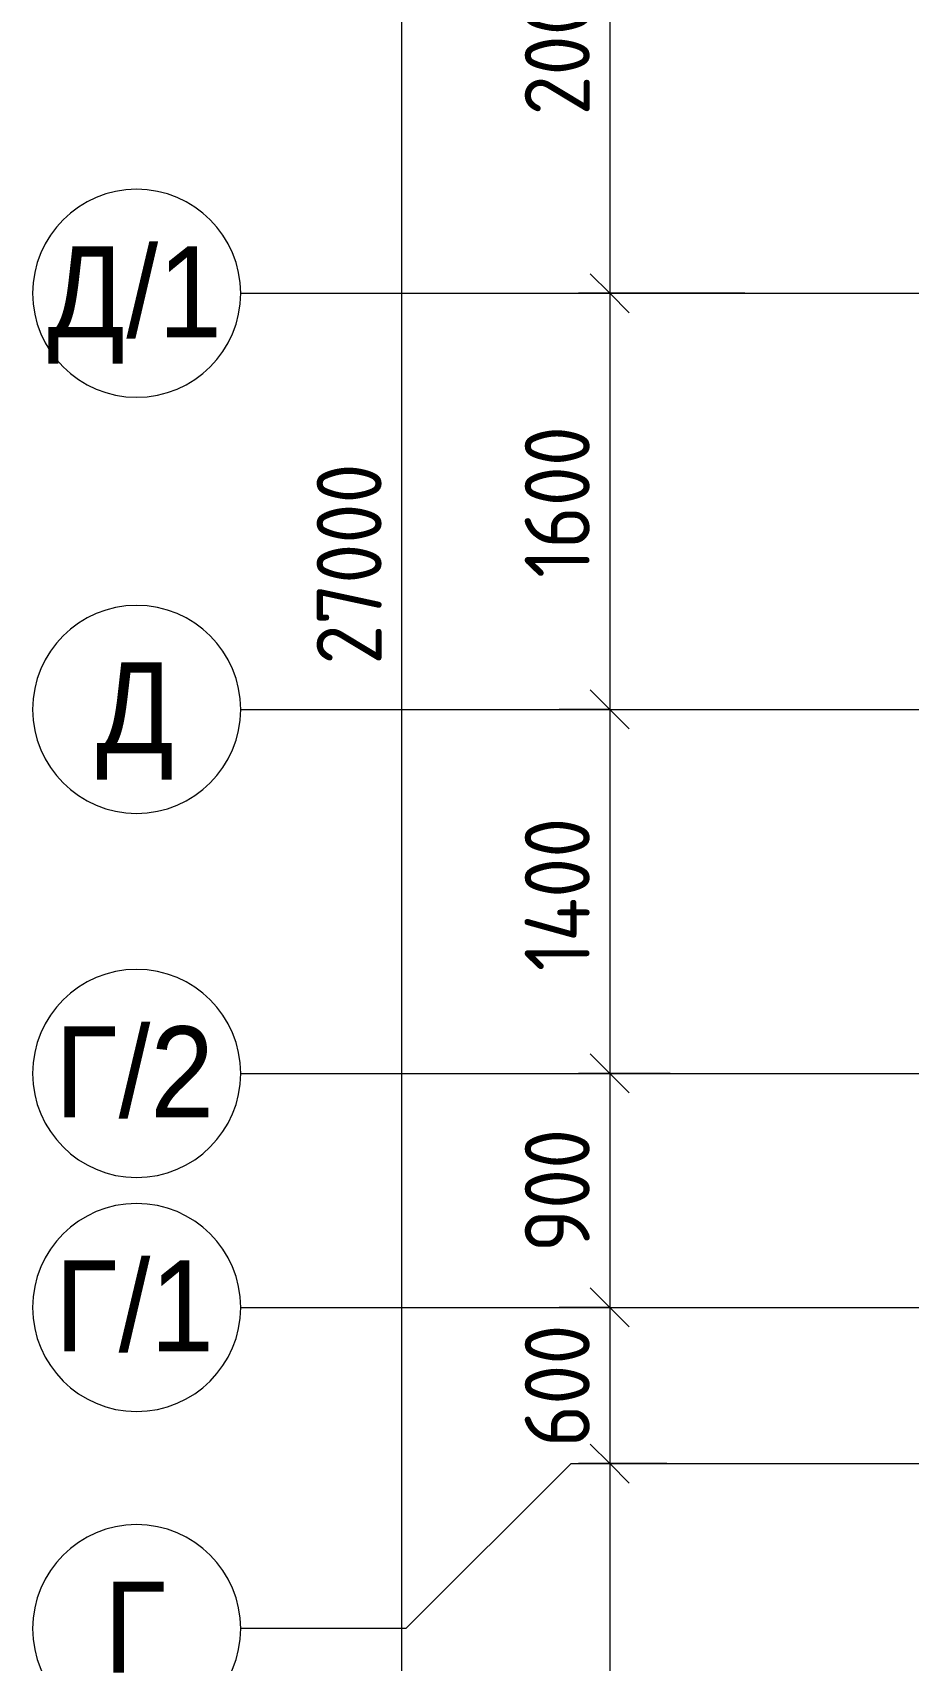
# Model space of a CAD drawing. Header units: millimetres. Extents: x -3724 to 231642, y -8553 to 29017.
# Drawn here: x -3724 to -357, y 9743 to 16003 of the extents above; entities that cross this region are included whole.
import ezdxf

# ---------------------------------------------------------------- set-up
doc = ezdxf.new("R2010")
doc.units = ezdxf.units.MM
doc.linetypes.add('Осевая', pattern=[3175, 635, -476.25, 1587.5, -476.25])
for name, color, linetype, lineweight in [('A-ANNO-DIMS', 7, 'Continuous', 9), ('A-ANNO-DIMS-100', 7, 'Continuous', 9), ('Оси', 7, 'Continuous', 9), ('Оси-1', 7, 'Continuous', 20), ('Оси-2', 7, 'Осевая', 9)]:
    doc.layers.add(name, color=color, linetype=linetype, lineweight=lineweight)
doc.styles.add('Arial', font='arial.ttf', dxfattribs={"width": 0.9, "height": 350})
doc.styles.add('ISOCPEUR', font='isocpeur.ttf', dxfattribs={"width": 0.9, "height": 250})
doc.dimstyles.new('ISO-2_5_0_9К_БОЛЬШОЙ', dxfattribs={"dimscale": 304.8, "dimtxt": 248.995294, "dimasz": 0.492126, "dimexe": 0.393701, "dimexo": 0.984252, "dimgap": 0, "dimtad": 1, "dimdec": 0, "dimrnd": 10, "dimzin": 0, "dimdsep": 46, "dimtxsty": 'ISOCPEUR', "dimblk1": 'OBLIQUE', "dimblk2": 'OBLIQUE', "dimsah": 1, "dimcen": 0.09, "dimdle": 0.393701, "dimazin": 0, "dimtfac": 1, "dimtdec": 4, "dimtix": 1, "dimtmove": 0, "dimatfit": 3, "dimfxl": 1, "dimtvp": 1, "dimtolj": 1, "dimtzin": 0, "dimarcsym": 2})
doc.dimstyles.new('ISO-2_5_0_9К_БОЛЬШОЙ_1', dxfattribs={"dimscale": 304.8, "dimtxt": 248.995294, "dimasz": 0.492126, "dimexe": 0.393701, "dimexo": 0.984252, "dimgap": 0, "dimtad": 1, "dimdec": 0, "dimrnd": 10, "dimzin": 0, "dimdsep": 46, "dimtxsty": 'ISOCPEUR', "dimblk1": 'OBLIQUE', "dimblk2": 'OBLIQUE', "dimsah": 1, "dimcen": 0.09, "dimdle": 0.393701, "dimazin": 0, "dimtfac": 1, "dimtdec": 4, "dimtix": 1, "dimtmove": 2, "dimatfit": 3, "dimfxl": 1, "dimtvp": 1, "dimtolj": 1, "dimtzin": 0, "dimarcsym": 2})

# ---------------------------------------------------------------- blocks, each defined once
blk = doc.blocks.new('Ось сетки - D8-29747960-План расстановки мебели и оборудования 1 этажа в осях 1-12')
at = {"layer": 'Оси-1'}
for start, end in [(360, 180), (180, 360)]:
    blk.add_arc((0, 0), 4, start, end, dxfattribs=at)
blk = doc.blocks.new('DIMBLOCK16-План расстановки мебели и оборудования 1 этажа в осях 1-12')
at = {"layer": 'A-ANNO-DIMS-100', "lineweight": 20}
for p, q in [((-1505.2, 17000), (-1580.2, 17075)), ((-1505.2, 17000), (-1430.2, 16925)), ((-1505.2, 15000), (-1580.2, 15075)), ((-1505.2, 15000), (-1430.2, 14925))]:
    blk.add_line(p, q, dxfattribs=at)
at = {"layer": 'A-ANNO-DIMS-100'}
for p, q in [((-1699.2, 17000), (-1385.2, 17000)), ((-1505.2, 17000), (-1699.2, 17000)), ((-1505.2, 17000), (-1505.2, 15000)), ((-985.4, 15000), (-1625.2, 15000)), ((-1505.2, 15000), (-985.4, 15000))]:
    blk.add_line(p, q, dxfattribs=at)
at = {"layer": 'A-ANNO-DIMS-100', "color": 0, "insert": (-1831.9, 15684), "char_height": 250, "width": 758.478, "attachment_point": 1, "rotation": 90, "line_spacing_factor": 1.149209, "style": 'ISOCPEUR'}
blk.add_mtext('2000', dxfattribs=at)
blk = doc.blocks.new('_Oblique')
at = {"color": 0, "linetype": 'ByBlock', "lineweight": -2}
blk.add_line((-0.5, -0.5), (0.5, 0.5), dxfattribs=at)
blk = doc.blocks.new('DIMBLOCK17-План расстановки мебели и оборудования 1 этажа в осях 1-12')
at = {"layer": 'A-ANNO-DIMS-100', "lineweight": 20}
for p, q in [((-1505.2, 15000), (-1580.2, 15075)), ((-1505.2, 15000), (-1430.2, 14925)), ((-1505.2, 13400), (-1580.2, 13475)), ((-1505.2, 13400), (-1430.2, 13325))]:
    blk.add_line(p, q, dxfattribs=at)
at = {"layer": 'A-ANNO-DIMS-100'}
for p, q in [((-985.4, 15000), (-1625.2, 15000)), ((-1505.2, 15000), (-1505.2, 13400)), ((-1505.2, 15000), (-985.4, 15000)), ((-1699.2, 13400), (-1385.2, 13400)), ((-1505.2, 13400), (-1699.2, 13400))]:
    blk.add_line(p, q, dxfattribs=at)
at = {"layer": 'A-ANNO-DIMS-100', "color": 0, "insert": (-1831.9, 13905.5), "char_height": 250, "width": 706.764, "attachment_point": 1, "rotation": 90, "line_spacing_factor": 1.149209, "style": 'ISOCPEUR'}
blk.add_mtext('1600', dxfattribs=at)
blk = doc.blocks.new('DIMBLOCK18-План расстановки мебели и оборудования 1 этажа в осях 1-12')
at = {"layer": 'A-ANNO-DIMS-100', "lineweight": 20}
for p, q in [((-1505.2, 13400), (-1580.2, 13475)), ((-1505.2, 13400), (-1430.2, 13325)), ((-1505.2, 12000), (-1580.2, 12075)), ((-1505.2, 12000), (-1430.2, 11925))]:
    blk.add_line(p, q, dxfattribs=at)
at = {"layer": 'A-ANNO-DIMS-100'}
for p, q in [((-1699.2, 13400), (-1385.2, 13400)), ((-1505.2, 13400), (-1699.2, 13400)), ((-1505.2, 13400), (-1505.2, 12000)), ((-1272.7, 12000), (-1625.2, 12000)), ((-1505.2, 12000), (-1272.7, 12000))]:
    blk.add_line(p, q, dxfattribs=at)
at = {"layer": 'A-ANNO-DIMS-100', "color": 0, "insert": (-1831.9, 12393.5), "char_height": 250, "width": 735.494, "attachment_point": 1, "rotation": 90, "line_spacing_factor": 1.149209, "style": 'ISOCPEUR'}
blk.add_mtext('1400', dxfattribs=at)
blk = doc.blocks.new('DIMBLOCK19-План расстановки мебели и оборудования 1 этажа в осях 1-12')
at = {"layer": 'A-ANNO-DIMS-100', "lineweight": 20}
for p, q in [((-1505.2, 12000), (-1580.2, 12075)), ((-1505.2, 12000), (-1430.2, 11925)), ((-1505.2, 11100), (-1580.2, 11175)), ((-1505.2, 11100), (-1430.2, 11025))]:
    blk.add_line(p, q, dxfattribs=at)
at = {"layer": 'A-ANNO-DIMS-100'}
for p, q in [((-1272.7, 12000), (-1625.2, 12000)), ((-1505.2, 12000), (-1505.2, 11100)), ((-1505.2, 12000), (-1272.7, 12000)), ((-1699.2, 11100), (-1385.2, 11100)), ((-1505.2, 11100), (-1699.2, 11100))]:
    blk.add_line(p, q, dxfattribs=at)
at = {"layer": 'A-ANNO-DIMS-100', "color": 0, "insert": (-1831.9, 11313), "char_height": 250, "width": 568.858, "attachment_point": 1, "rotation": 90, "line_spacing_factor": 1.149209, "style": 'ISOCPEUR'}
blk.add_mtext('900', dxfattribs=at)
blk = doc.blocks.new('DIMBLOCK20-План расстановки мебели и оборудования 1 этажа в осях 1-12')
at = {"layer": 'A-ANNO-DIMS-100', "lineweight": 20}
for p, q in [((-1505.2, 11100), (-1580.2, 11175)), ((-1505.2, 11100), (-1430.2, 11025)), ((-1505.2, 10500), (-1580.2, 10575)), ((-1505.2, 10500), (-1430.2, 10425))]:
    blk.add_line(p, q, dxfattribs=at)
at = {"layer": 'A-ANNO-DIMS-100'}
for p, q in [((-1699.2, 11100), (-1385.2, 11100)), ((-1505.2, 11100), (-1699.2, 11100)), ((-1505.2, 11100), (-1505.2, 10500)), ((-1286, 10500), (-1625.2, 10500)), ((-1505.2, 10500), (-1286, 10500))]:
    blk.add_line(p, q, dxfattribs=at)
at = {"layer": 'A-ANNO-DIMS-100', "color": 0, "insert": (-1831.9, 10563), "char_height": 250, "width": 568.858, "attachment_point": 1, "rotation": 90, "line_spacing_factor": 1.149209, "style": 'ISOCPEUR'}
blk.add_mtext('600', dxfattribs=at)
blk = doc.blocks.new('DIMBLOCK21-План расстановки мебели и оборудования 1 этажа в осях 1-12')
at = {"layer": 'A-ANNO-DIMS-100', "lineweight": 20}
for p, q in [((-1505.2, 10500), (-1580.2, 10575)), ((-1505.2, 10500), (-1430.2, 10425)), ((-1505.2, 7800), (-1580.2, 7875)), ((-1505.2, 7800), (-1430.2, 7725))]:
    blk.add_line(p, q, dxfattribs=at)
at = {"layer": 'A-ANNO-DIMS-100'}
for p, q in [((-1286, 10500), (-1625.2, 10500)), ((-1505.2, 10500), (-1505.2, 7800)), ((-1505.2, 10500), (-1286, 10500)), ((-1699.2, 7800), (-1385.2, 7800)), ((-1505.2, 7800), (-1699.2, 7800))]:
    blk.add_line(p, q, dxfattribs=at)
at = {"layer": 'A-ANNO-DIMS-100', "color": 0, "insert": (-1831.9, 8834), "char_height": 250, "width": 758.478, "attachment_point": 1, "rotation": 90, "line_spacing_factor": 1.149209, "style": 'ISOCPEUR'}
blk.add_mtext('2700', dxfattribs=at)
blk = doc.blocks.new('DIMBLOCK24-План расстановки мебели и оборудования 1 этажа в осях 1-12')
at = {"layer": 'A-ANNO-DIMS-100'}
for p, q in [((-2305.2, 27120), (-2305.2, -120)), ((-2499.2, 27000), (-2185.2, 27000)), ((-2305.2, 27000), (-2499.2, 27000)), ((-2499.2, 0), (-2185.2, 0)), ((-2305.2, 0), (-2499.2, 0))]:
    blk.add_line(p, q, dxfattribs=at)
at = {"layer": 'A-ANNO-DIMS-100', "lineweight": 20}
for p, q in [((-2305.2, 27000), (-2380.2, 27075)), ((-2305.2, 27000), (-2230.2, 26925)), ((-2305.2, 0), (-2380.2, 75)), ((-2305.2, 0), (-2230.2, -75))]:
    blk.add_line(p, q, dxfattribs=at)
at = {"layer": 'A-ANNO-DIMS-100', "color": 0, "insert": (-2631.9, 13572), "char_height": 250, "width": 948.097, "attachment_point": 1, "rotation": 90, "line_spacing_factor": 1.149209, "style": 'ISOCPEUR'}
blk.add_mtext('27000', dxfattribs=at)

msp = doc.modelspace()

# ---------------------------------------------------------------- linework, layer by layer
at = {"layer": 'Оси'}
for p, q in [((-2923.7, 15000), (-423.7, 15000)), ((-2923.7, 13400), (-423.7, 13400)), ((-2923.7, 12000), (-423.7, 12000)), ((-2923.7, 11100), (-423.7, 11100)), ((-1653.7, 10500), (-2288.7, 9865)), ((-1653.7, 10500), (846.3, 10500)), ((-2288.7, 9865), (-2923.7, 9865))]:
    msp.add_line(p, q, dxfattribs=at)
at = {"layer": 'Оси-2'}
for p, q in [((-423.7, 15000), (35170, 15000)), ((-423.7, 13400), (35170, 13400)), ((-423.7, 12000), (35170, 12000)), ((-423.7, 11100), (35770, 11100))]:
    msp.add_line(p, q, dxfattribs=at)

# ---------------------------------------------------------------- block references
at = {"layer": 'Оси-1', "xscale": 99.99999999999993, "yscale": 99.99999999999993, "zscale": 99.99999999999993, "rotation": 269.9999999999994}
for p in [(-3323.7, 15000), (-3323.7, 13400), (-3323.7, 12000), (-3323.7, 11100), (-3323.7, 9865)]:
    msp.add_blockref('Ось сетки - D8-29747960-План расстановки мебели и оборудования 1 этажа в осях 1-12', p, dxfattribs=at)

# ---------------------------------------------------------------- texts
at = {"layer": 'Оси', "char_height": 350, "attachment_point": 1, "style": 'Arial'}
for s, insert, width in [('\\fArial|b0|i0|c204|p34|;\\W.9;Д', (-3666.8, 15181), 367.975), ('/1', (-3363.2, 15181), 454.557), ('\\fArial|b0|i0|c204|p34|;\\W.9;Д', (-3479.2, 13581), 367.975), ('\\fArial|b0|i0|c204|p34|;\\W.9;Г', (-3637.1, 12181), 295.823), ('/2', (-3393.1, 12181), 454.557), ('\\fArial|b0|i0|c204|p34|;\\W.9;Г', (-3637.1, 11281), 295.823), ('/1', (-3393.1, 11281), 454.557), ('\\fArial|b0|i0|c204|p34|;\\W.9;Г', (-3449.5, 10046), 295.823)]:
    msp.add_mtext(s, dxfattribs=dict(at, insert=insert, width=width))

# ---------------------------------------------------------------- dimensions: what is measured, and where the dimension line sits
at = {"layer": 'A-ANNO-DIMS'}
dim = msp.add_linear_dim(base=(-2305.2, 0), p1=(-2199.2, 27000), p2=(-2199.2, 0), angle=90, dimstyle='ISO-2_5_0_9К_БОЛЬШОЙ_1', override={"dimpost": '<>', "dimfxl": 26999.999823}, dxfattribs=at)
dim.commit()
dim.dimension.update_dxf_attribs({"geometry": 'DIMBLOCK24-План расстановки мебели и оборудования 1 этажа в осях 1-12', "text_midpoint": (-2465.2, 14046), "dimtype": 160, "text_rotation": 90})
for base, p1, p2, override, picture, middle in [((-1505.2, 15000), (-1399.2, 17000), (-685.4, 15000), {"dimpost": '<>', "dimfxl": 2123.54629}, 'DIMBLOCK16-План расстановки мебели и оборудования 1 этажа в осях 1-12', (-1630.2, 16000)), ((-1505.2, 13400), (-685.4, 15000), (-1399.2, 13400), {"dimpost": '<>', "dimfxl": 1751.984174}, 'DIMBLOCK17-План расстановки мебели и оборудования 1 этажа в осях 1-12', (-1630.2, 14200)), ((-1505.2, 12000), (-1399.2, 13400), (-972.7, 12000), {"dimpost": '<>', "dimfxl": 1463.528905}, 'DIMBLOCK18-План расстановки мебели и оборудования 1 этажа в осях 1-12', (-1630.2, 12700)), ((-1505.2, 11100), (-972.7, 12000), (-1399.2, 11100), {"dimpost": '<>', "dimfxl": 995.950234}, 'DIMBLOCK19-План расстановки мебели и оборудования 1 этажа в осях 1-12', (-1630.2, 11550)), ((-1505.2, 10500), (-1399.2, 11100), (-986, 10500), {"dimpost": '<>', "dimfxl": 728.4824}, 'DIMBLOCK20-План расстановки мебели и оборудования 1 этажа в осях 1-12', (-1630.2, 10800)), ((-1505.2, 7800), (-986, 10500), (-1399.2, 7800), {"dimpost": '<>', "dimfxl": 2731.425746}, 'DIMBLOCK21-План расстановки мебели и оборудования 1 этажа в осях 1-12', (-1630.2, 9150))]:
    dim = msp.add_linear_dim(base=base, p1=p1, p2=p2, angle=90, dimstyle='ISO-2_5_0_9К_БОЛЬШОЙ', override=override, dxfattribs=at)
    dim.commit()
    dim.dimension.update_dxf_attribs({"geometry": picture, "text_midpoint": middle})

doc.saveas('drawing.dxf')
